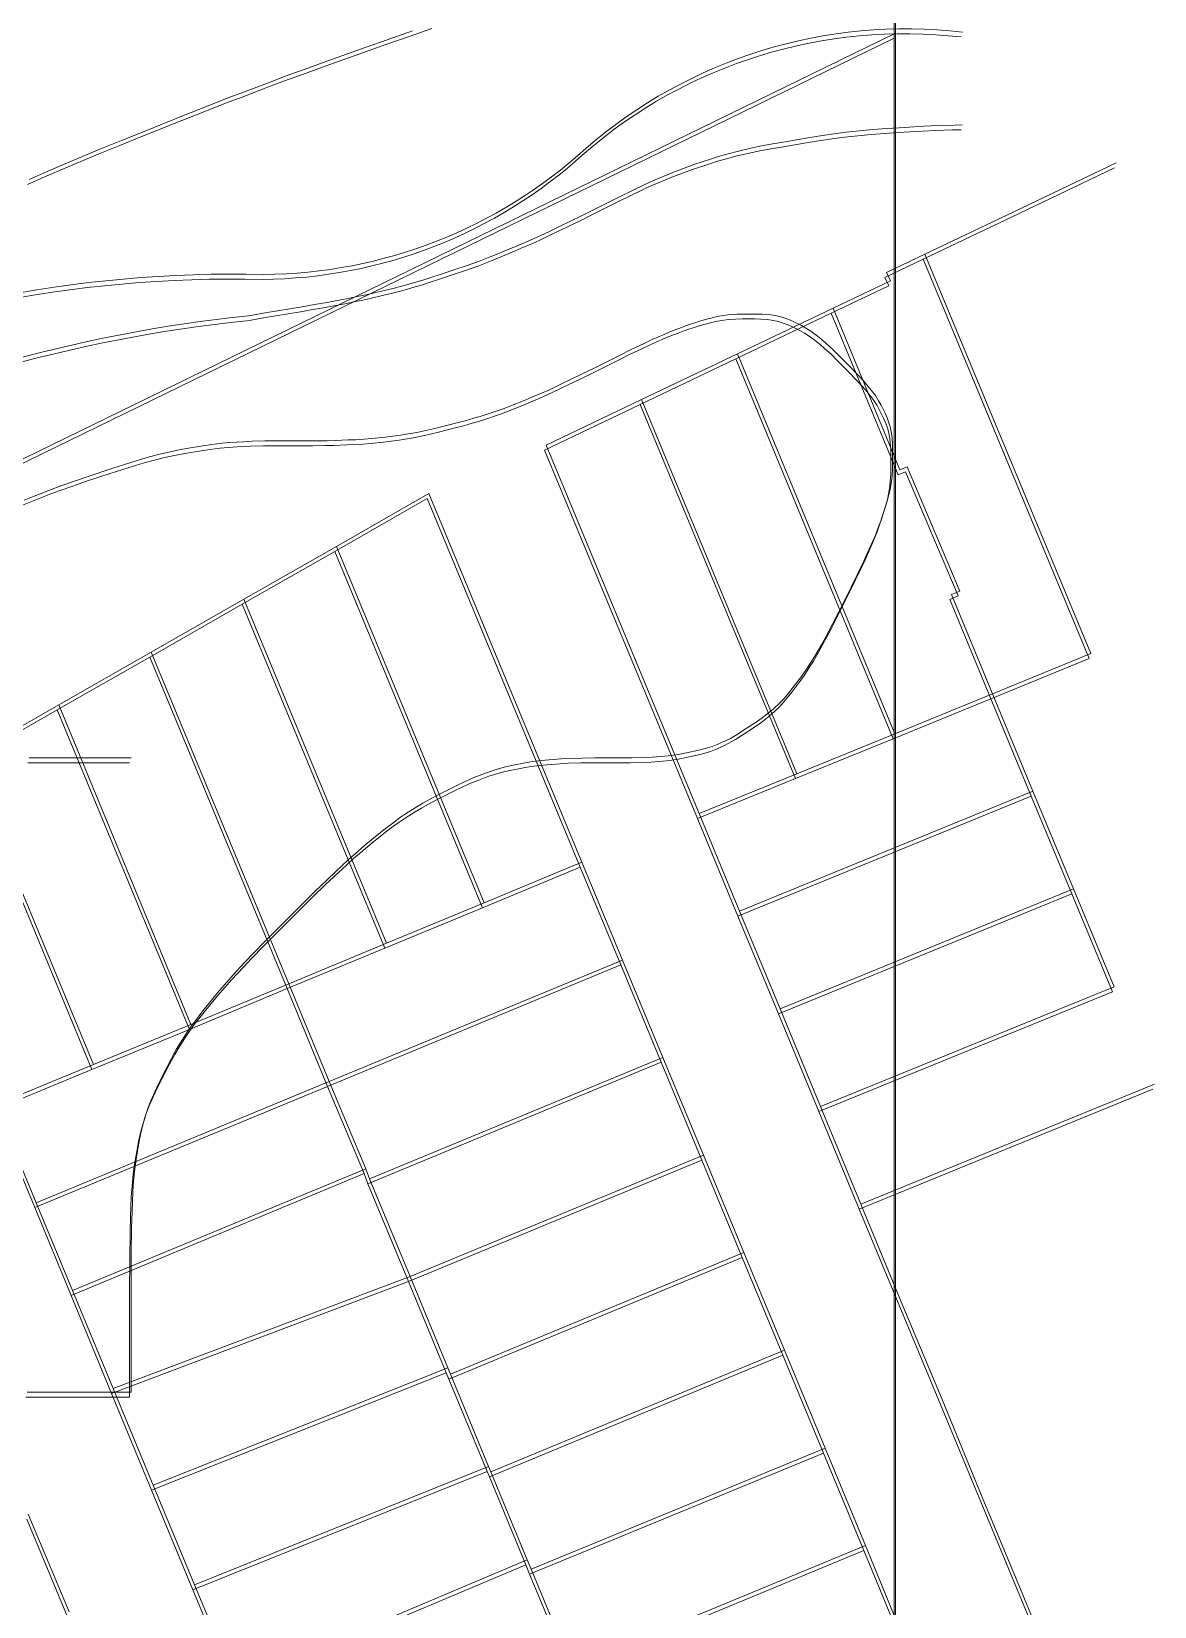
# Model space of a CAD drawing. Header units: metres. Extents: x -1097 to 1588, y -673 to 884.
# Drawn here: x 1447.3 to 1553.5, y 529.1 to 678.1 of the extents above; entities that cross this region are included whole.
import ezdxf

# ---------------------------------------------------------------- set-up
doc = ezdxf.new("R2010")
doc.units = ezdxf.units.M
for name, color, linetype, lineweight, plot in [('MUROS', 7, 'Continuous', 0, False), ('TERRENO', 188, 'Continuous', 0, False), ('TEXTO', 7, 'Continuous', 0, False), ('VISTA LEJOS', 7, 'Continuous', 0, False)]:
    doc.layers.add(name, color=color, linetype=linetype, lineweight=lineweight, plot=plot)

msp = doc.modelspace()

# ---------------------------------------------------------------- linework, layer by layer
at = {"layer": 'MUROS'}
for points in [[(33.52, 763.48), (1528.87, 763.48), (1528.87, 84.2), (33.52, 84.2)], [(33.67, 763.95), (1529.02, 763.95), (1529.02, 84.67), (33.67, 84.67)]]:
    msp.add_lwpolyline(points, close=True, dxfattribs=at)
at = {"layer": 'TERRENO'}
for points in [[(819.42, 306.08, 0.154146), (865.2, 354.78, -0.264746), (939.19, 409.4, 0.126184), (1009.14, 440.83, 0.023351), (1019.7, 446.19, -0.201499), (1077.44, 445.72, 0.274025), (1160, 467.77, -0.097633), (1218.3, 522.43, -0.025758), (1250.44, 542.74, -0.121791), (1294.23, 555.82, 0.223923), (1324.52, 579.81, -0.189715), (1348.57, 596.17, 0.18602), (1376.09, 613.18, -0.224698), (1469.12, 654.69, 0.185508), (1499.57, 666.61, -0.210652), (1535.21, 677.62)], [(1382.23, 608.66, -0.179751), (1467.66, 650.77, -28.293235)]]:
    msp.add_lwpolyline(points, format="xyb", dxfattribs=at)
for points in [[(1467.66, 650.77), (1468.06, 650.84), (1469.24, 651.05), (1470.41, 651.24), (1472.75, 651.63), (1473.92, 651.83), (1475.1, 652.04), (1475.9, 652.18), (1477.11, 652.41), (1477.79, 652.55), (1478.62, 652.73), (1479.33, 652.89), (1480.63, 653.19), (1481.31, 653.35), (1482.06, 653.54), (1482.63, 653.7), (1483.58, 653.97), (1484.17, 654.15), (1485.01, 654.42), (1485.8, 654.68), (1487.36, 655.2), (1488.16, 655.47), (1488.99, 655.76), (1489.59, 655.98), (1490.54, 656.34), (1491.1, 656.56), (1491.85, 656.87), (1492.53, 657.16), (1493.83, 657.72), (1494.54, 658.03), (1495.37, 658.41), (1496.06, 658.73), (1497.27, 659.3), (1498.06, 659.69), (1499.24, 660.27), (1500.41, 660.85), (1502.75, 662.02), (1503.93, 662.6), (1505.14, 663.18), (1505.97, 663.56), (1507.27, 664.12), (1508.02, 664.42), (1508.97, 664.78), (1509.8, 665.08), (1511.36, 665.6), (1512.19, 665.86), (1513.14, 666.13), (1513.89, 666.33), (1515.19, 666.63), (1516.02, 666.81), (1517.23, 667.04), (1518.42, 667.24), (1520.75, 667.63), (1521.96, 667.82), (1523.25, 668.01), (1524.2, 668.13), (1525.76, 668.3), (1526.71, 668.39), (1528.01, 668.5), (1529.22, 668.57), (1531.55, 668.7), (1532.84, 668.76), (1534.4, 668.82), (1535.21, 668.84)], [(1446.45, 633.33), (1447.4, 633.71), (1448.96, 634.32), (1449.91, 634.67), (1451.2, 635.13), (1452.41, 635.55), (1454.75, 636.32), (1455.93, 636.71), (1457.14, 637.08), (1457.97, 637.32), (1459.27, 637.67), (1460.02, 637.85), (1460.97, 638.05), (1461.8, 638.21), (1463.36, 638.47), (1464.19, 638.59), (1465.14, 638.71), (1465.89, 638.77), (1467.19, 638.86), (1468.02, 638.9), (1469.23, 638.93), (1470.41, 638.94), (1472.75, 638.94), (1473.92, 638.94), (1475.1, 638.96), (1475.9, 638.97), (1477.11, 639.02), (1477.79, 639.05), (1478.62, 639.11), (1479.33, 639.17), (1480.63, 639.3), (1481.31, 639.38), (1482.06, 639.48), (1482.63, 639.57), (1483.58, 639.74), (1484.17, 639.86), (1485.01, 640.05), (1485.8, 640.24), (1487.36, 640.63), (1488.16, 640.84), (1488.99, 641.07), (1489.59, 641.24), (1490.54, 641.55), (1491.1, 641.74), (1491.85, 642.01), (1492.53, 642.28), (1493.83, 642.8), (1494.54, 643.09), (1495.37, 643.45), (1496.06, 643.76), (1497.27, 644.32), (1498.06, 644.7), (1499.24, 645.27), (1500.41, 645.85), (1502.75, 647.02), (1503.91, 647.6), (1505.08, 648.16), (1505.86, 648.52), (1507.02, 649.04), (1507.67, 649.31), (1508.45, 649.61), (1509.1, 649.84), (1510.26, 650.23), (1510.87, 650.42), (1511.52, 650.59), (1511.99, 650.69), (1512.77, 650.82), (1513.25, 650.88), (1513.89, 650.92), (1514.5, 650.94), (1515.66, 650.94), (1516.26, 650.92), (1516.86, 650.88), (1517.28, 650.82), (1517.93, 650.69), (1518.3, 650.59), (1518.78, 650.42), (1519.19, 650.23), (1519.97, 649.84), (1520.39, 649.61), (1520.86, 649.31), (1521.24, 649.04), (1521.89, 648.52), (1522.3, 648.16), (1522.91, 647.6), (1523.5, 647.02), (1524.66, 645.85), (1525.24, 645.26), (1525.8, 644.66), (1526.16, 644.24), (1526.68, 643.59), (1526.95, 643.22), (1527.26, 642.74), (1527.49, 642.32), (1527.88, 641.55), (1528.06, 641.13), (1528.24, 640.65), (1528.34, 640.28), (1528.47, 639.63), (1528.52, 639.21), (1528.57, 638.61), (1528.58, 638.02), (1528.58, 636.85), (1528.57, 636.25), (1528.52, 635.6), (1528.47, 635.12), (1528.34, 634.35), (1528.24, 633.87), (1528.06, 633.22), (1527.88, 632.62), (1527.49, 631.45), (1527.26, 630.8), (1526.95, 630.03), (1526.68, 629.38), (1526.16, 628.21), (1525.8, 627.43), (1525.24, 626.27), (1524.66, 625.1), (1523.5, 622.77), (1522.91, 621.61), (1522.3, 620.46), (1521.89, 619.7), (1521.24, 618.57), (1520.86, 617.96), (1520.39, 617.24), (1519.97, 616.65), (1519.19, 615.62), (1518.78, 615.09), (1518.3, 614.54), (1517.93, 614.16), (1517.28, 613.55), (1516.86, 613.2), (1516.26, 612.74), (1515.66, 612.32), (1514.5, 611.55), (1513.89, 611.16), (1513.25, 610.79), (1512.77, 610.55), (1511.99, 610.2), (1511.52, 610.02), (1510.87, 609.82), (1510.26, 609.66), (1509.1, 609.41), (1508.45, 609.28), (1507.67, 609.17), (1507.02, 609.1), (1505.86, 609.01), (1505.08, 608.97), (1503.91, 608.94), (1502.75, 608.94), (1500.41, 608.94), (1499.24, 608.93), (1498.06, 608.9), (1497.27, 608.86), (1496.06, 608.77), (1495.37, 608.7), (1494.54, 608.59), (1493.83, 608.46), (1492.53, 608.21), (1491.85, 608.05), (1491.1, 607.85), (1490.54, 607.67), (1489.59, 607.32), (1488.99, 607.08), (1488.16, 606.71), (1487.36, 606.32), (1485.8, 605.55), (1485.01, 605.13), (1484.17, 604.67), (1483.58, 604.32), (1482.63, 603.71), (1482.06, 603.33), (1481.31, 602.78), (1480.63, 602.25), (1479.33, 601.22), (1478.62, 600.63), (1477.79, 599.91), (1477.11, 599.3), (1475.9, 598.17), (1475.1, 597.42), (1473.92, 596.26), (1472.75, 595.1), (1470.41, 592.77), (1469.25, 591.6), (1468.1, 590.42), (1467.34, 589.62), (1466.22, 588.41), (1465.6, 587.73), (1464.88, 586.89), (1464.3, 586.18), (1463.26, 584.89), (1462.73, 584.21), (1462.19, 583.46), (1461.8, 582.89), (1461.2, 581.94), (1460.84, 581.34), (1460.38, 580.51), (1459.97, 579.71), (1459.19, 578.16), (1458.81, 577.35), (1458.43, 576.49), (1458.19, 575.85), (1457.85, 574.82), (1457.67, 574.18), (1457.46, 573.32), (1457.31, 572.51), (1457.05, 570.96), (1456.93, 570.05), (1456.81, 568.9), (1456.74, 567.88), (1456.66, 565.98), (1456.62, 564.52), (1456.59, 562.05), (1456.58, 558.76), (1456.58, 548.93), (1456.58, 548.93), (1446.75, 548.93)], [(1446.94, 608.94), (1447.56, 608.94), (1448.28, 608.94), (1448.86, 608.94), (1449.9, 608.94), (1450.43, 608.94), (1450.97, 608.94), (1451.36, 608.94), (1451.96, 608.94), (1452.32, 608.94), (1452.78, 608.94), (1453.19, 608.94), (1453.97, 608.94), (1454.35, 608.94), (1454.73, 608.94), (1454.97, 608.94), (1455.31, 608.94), (1455.5, 608.94), (1455.7, 608.94), (1455.85, 608.94), (1456.11, 608.94), (1456.23, 608.94), (1456.35, 608.94), (1456.42, 608.94), (1456.5, 608.94), (1456.54, 608.94), (1456.57, 608.94), (1456.58, 608.94), (1456.58, 608.94), (1456.58, 608.94), (1456.58, 608.94), (1456.57, 608.94), (1456.54, 608.94), (1456.5, 608.94), (1456.42, 608.94), (1456.35, 608.94), (1456.23, 608.94), (1456.11, 608.94), (1455.85, 608.94), (1455.7, 608.94), (1455.5, 608.94), (1455.31, 608.94), (1454.97, 608.94), (1454.73, 608.94), (1454.35, 608.94), (1453.97, 608.94), (1453.19, 608.94), (1452.78, 608.94), (1452.32, 608.94), (1451.96, 608.94), (1451.36, 608.94), (1450.97, 608.94), (1450.43, 608.94), (1449.9, 608.94), (1448.86, 608.94), (1448.28, 608.94), (1447.56, 608.94), (1446.94, 608.94)]]:
    msp.add_lwpolyline(points, dxfattribs=at)
at = {"layer": 'TEXTO', "color": 141}
msp.add_lwpolyline([(1446.92, 663.67), (1448.62, 664.41), (1449.94, 664.98), (1452.18, 665.93), (1453.61, 666.53), (1455.66, 667.36), (1457.64, 668.16), (1461.52, 669.71), (1463.53, 670.51), (1465.66, 671.35), (1467.21, 671.94), (1469.71, 672.89), (1471.23, 673.46), (1473.28, 674.21), (1475.17, 674.89), (1478.8, 676.18), (1480.8, 676.9), (1483.19, 677.73), (1485.17, 678.41)], dxfattribs=at)
at = {"layer": 'VISTA LEJOS'}
for points in [[(1528.87, 763.48), (1528.87, 84.2)], [(1529.02, 763.95), (1529.02, 84.67)], [(1446.92, 663.67), (1448.62, 664.41), (1449.94, 664.98), (1452.18, 665.93), (1453.61, 666.53), (1455.66, 667.36), (1457.64, 668.16), (1461.52, 669.71), (1463.53, 670.51), (1465.66, 671.35), (1467.21, 671.94), (1469.71, 672.89), (1471.23, 673.46), (1473.28, 674.21), (1475.17, 674.89), (1478.8, 676.18), (1480.8, 676.9), (1483.19, 677.73), (1485.17, 678.41)], [(1446.92, 663.67), (1448.62, 664.41), (1449.94, 664.98), (1452.18, 665.93), (1453.61, 666.53), (1455.66, 667.36), (1457.64, 668.16), (1461.52, 669.71), (1463.53, 670.51), (1465.66, 671.35), (1467.21, 671.94), (1469.71, 672.89), (1471.23, 673.46), (1473.28, 674.21), (1475.17, 674.89), (1478.8, 676.18), (1480.8, 676.9), (1483.19, 677.73), (1485.17, 678.41)], [(1446.92, 663.67), (1448.62, 664.41), (1449.94, 664.98), (1452.18, 665.93), (1453.61, 666.53), (1455.66, 667.36), (1457.64, 668.16), (1461.52, 669.71), (1463.53, 670.51), (1465.66, 671.35), (1467.21, 671.94), (1469.71, 672.89), (1471.23, 673.46), (1473.28, 674.21), (1475.17, 674.89), (1478.8, 676.18), (1480.8, 676.9), (1483.19, 677.73), (1485.17, 678.41)], [(1447.07, 664.14), (1448.77, 664.88), (1450.09, 665.45), (1452.33, 666.4), (1453.76, 667), (1455.81, 667.83), (1457.79, 668.63), (1461.68, 670.18), (1463.68, 670.98), (1465.81, 671.82), (1467.36, 672.41), (1469.86, 673.36), (1471.38, 673.93), (1473.43, 674.68), (1475.32, 675.36), (1478.95, 676.65), (1480.95, 677.36), (1483.34, 678.2)], [(1447.07, 664.14), (1448.77, 664.88), (1450.09, 665.45), (1452.33, 666.4), (1453.76, 667), (1455.81, 667.83), (1457.79, 668.63), (1461.68, 670.18), (1463.68, 670.98), (1465.81, 671.82), (1467.36, 672.41), (1469.86, 673.36), (1471.38, 673.93), (1473.43, 674.68), (1475.32, 675.36), (1478.95, 676.65), (1480.95, 677.36), (1483.34, 678.2)], [(1528.87, 677.51), (1344.31, 587.44)], [(1529.02, 677.98), (1344.46, 587.91)], [(1467.81, 651.24), (1468.21, 651.31), (1469.39, 651.51), (1470.57, 651.71), (1472.9, 652.1), (1474.07, 652.3), (1475.25, 652.51), (1476.05, 652.65), (1477.26, 652.88), (1477.94, 653.02), (1478.77, 653.19), (1479.48, 653.35), (1480.78, 653.66), (1481.46, 653.82), (1482.21, 654.01), (1482.78, 654.17), (1483.73, 654.44), (1484.32, 654.62), (1485.16, 654.89), (1485.95, 655.15), (1487.51, 655.67), (1488.31, 655.94), (1489.14, 656.23), (1489.74, 656.45), (1490.69, 656.81), (1491.25, 657.03), (1492, 657.34), (1492.68, 657.63), (1493.98, 658.19), (1494.69, 658.5), (1495.53, 658.88), (1496.21, 659.2), (1497.42, 659.77), (1498.21, 660.16), (1499.39, 660.74), (1500.57, 661.32), (1502.9, 662.49), (1504.08, 663.07), (1505.29, 663.65), (1506.12, 664.03), (1507.42, 664.59), (1508.17, 664.89), (1509.12, 665.25), (1509.95, 665.55), (1511.51, 666.07), (1512.35, 666.33), (1513.3, 666.6), (1514.04, 666.8), (1515.34, 667.1), (1516.18, 667.28), (1517.39, 667.51), (1518.57, 667.71), (1520.9, 668.1), (1522.11, 668.29), (1523.4, 668.48), (1524.35, 668.6), (1525.91, 668.77), (1526.86, 668.86), (1528.16, 668.96), (1529.37, 669.04), (1531.7, 669.17), (1533, 669.23), (1534.55, 669.29), (1535.36, 669.31)], [(1467.66, 650.77), (1468.06, 650.84), (1469.24, 651.05), (1470.41, 651.24), (1472.75, 651.63), (1473.92, 651.83), (1475.1, 652.04), (1475.9, 652.18), (1477.11, 652.41), (1477.79, 652.55), (1478.62, 652.73), (1479.33, 652.89), (1480.63, 653.19), (1481.31, 653.35), (1482.06, 653.54), (1482.63, 653.7), (1483.58, 653.97), (1484.17, 654.15), (1485.01, 654.42), (1485.8, 654.68), (1487.36, 655.2), (1488.16, 655.47), (1488.99, 655.76), (1489.59, 655.98), (1490.54, 656.34), (1491.1, 656.56), (1491.85, 656.87), (1492.53, 657.16), (1493.83, 657.72), (1494.54, 658.03), (1495.37, 658.41), (1496.06, 658.73), (1497.27, 659.3), (1498.06, 659.69), (1499.24, 660.27), (1500.41, 660.85), (1502.75, 662.02), (1503.93, 662.6), (1505.14, 663.18), (1505.97, 663.56), (1507.27, 664.12), (1508.02, 664.42), (1508.97, 664.78), (1509.8, 665.08), (1511.36, 665.6), (1512.19, 665.86), (1513.14, 666.13), (1513.89, 666.33), (1515.19, 666.63), (1516.02, 666.81), (1517.23, 667.04), (1518.42, 667.24), (1520.75, 667.63), (1521.96, 667.82), (1523.25, 668.01), (1524.2, 668.13), (1525.76, 668.3), (1526.71, 668.39), (1528.01, 668.5), (1529.22, 668.57), (1531.55, 668.7), (1532.84, 668.76), (1534.4, 668.82), (1535.21, 668.84)], [(1540.69, 660.92), (1549.73, 665.23)], [(1540.85, 661.39), (1549.88, 665.7)], [(1549.73, 665.23), (1549.73, 665.23)], [(1549.88, 665.7), (1549.88, 665.7)], [(1531.63, 656.61), (1540.69, 660.92)], [(1531.78, 657.08), (1540.85, 661.39)], [(1528.01, 654.86), (1531.63, 656.61)], [(1528.16, 655.33), (1531.78, 657.08)], [(1531.63, 656.61), (1547.32, 618.83)], [(1547.32, 618.83), (1531.63, 656.61)], [(1531.63, 656.61), (1531.63, 656.61)], [(1531.78, 657.08), (1547.47, 619.29)], [(1547.47, 619.29), (1531.78, 657.08)], [(1531.78, 657.08), (1531.78, 657.08)], [(1523.1, 651.95), (1528.53, 654.54)], [(1528.38, 654.08), (1528.01, 654.86)], [(1528.53, 654.54), (1528.16, 655.33)], [(1528.53, 654.54), (1528.53, 654.54)], [(1522.94, 651.48), (1528.38, 654.08)], [(1528.38, 654.08), (1528.38, 654.08)], [(1446.6, 633.8), (1447.55, 634.18), (1449.11, 634.79), (1450.06, 635.14), (1451.36, 635.6), (1452.56, 636.02), (1454.9, 636.79), (1456.08, 637.18), (1457.29, 637.55), (1458.12, 637.79), (1459.42, 638.14), (1460.17, 638.32), (1461.12, 638.52), (1461.95, 638.68), (1463.51, 638.94), (1464.34, 639.06), (1465.29, 639.18), (1466.04, 639.24), (1467.34, 639.33), (1468.17, 639.37), (1469.38, 639.4), (1470.57, 639.41), (1472.9, 639.41), (1474.07, 639.41), (1475.25, 639.42), (1476.05, 639.44), (1477.26, 639.49), (1477.94, 639.52), (1478.77, 639.58), (1479.48, 639.64), (1480.78, 639.77), (1481.46, 639.85), (1482.21, 639.95), (1482.78, 640.04), (1483.73, 640.21), (1484.32, 640.33), (1485.16, 640.52), (1485.95, 640.71), (1487.51, 641.1), (1488.31, 641.31), (1489.14, 641.54), (1489.74, 641.71), (1490.69, 642.02), (1491.25, 642.21), (1492, 642.48), (1492.68, 642.75), (1493.98, 643.26), (1494.69, 643.56), (1495.53, 643.92), (1496.21, 644.22), (1497.42, 644.79), (1498.21, 645.17), (1499.39, 645.74), (1500.57, 646.32), (1502.9, 647.49), (1504.06, 648.07), (1505.23, 648.63), (1506.01, 648.99), (1507.18, 649.51), (1507.82, 649.78), (1508.6, 650.08), (1509.25, 650.31), (1510.42, 650.7), (1511.02, 650.89), (1511.67, 651.06), (1512.14, 651.16), (1512.92, 651.29), (1513.4, 651.35), (1514.04, 651.39), (1514.65, 651.41), (1515.82, 651.41), (1516.41, 651.39), (1517.01, 651.35), (1517.43, 651.29), (1518.08, 651.16), (1518.45, 651.06), (1518.93, 650.89), (1519.34, 650.7), (1520.12, 650.31), (1520.54, 650.08), (1521.01, 649.78), (1521.39, 649.51), (1522.04, 648.99), (1522.45, 648.63), (1523.06, 648.07), (1523.65, 647.49), (1524.82, 646.32), (1525.39, 645.73), (1525.95, 645.13), (1526.31, 644.71), (1526.83, 644.06), (1527.11, 643.69), (1527.41, 643.21), (1527.64, 642.79), (1528.03, 642.02), (1528.21, 641.6), (1528.39, 641.12), (1528.49, 640.75), (1528.62, 640.1), (1528.68, 639.68), (1528.72, 639.08), (1528.73, 638.49), (1528.73, 637.32), (1528.72, 636.72), (1528.68, 636.07), (1528.62, 635.59), (1528.49, 634.82), (1528.39, 634.34), (1528.21, 633.69), (1528.03, 633.09), (1527.64, 631.92), (1527.41, 631.27), (1527.11, 630.5), (1526.83, 629.85), (1526.31, 628.68), (1525.95, 627.9), (1525.39, 626.74), (1524.82, 625.57), (1523.65, 623.24), (1523.06, 622.08), (1522.45, 620.93), (1522.04, 620.17), (1521.39, 619.04), (1521.01, 618.43), (1520.54, 617.71), (1520.12, 617.12), (1519.34, 616.09), (1518.93, 615.56), (1518.45, 615.01), (1518.08, 614.63), (1517.43, 614.02), (1517.01, 613.67), (1516.41, 613.21), (1515.82, 612.79), (1514.65, 612.02), (1514.04, 611.63), (1513.4, 611.26), (1512.92, 611.02), (1512.14, 610.67), (1511.67, 610.49), (1511.02, 610.29), (1510.42, 610.13), (1509.25, 609.88), (1508.6, 609.75), (1507.82, 609.64), (1507.18, 609.57), (1506.01, 609.48), (1505.23, 609.44), (1504.06, 609.41), (1502.9, 609.41), (1500.57, 609.41), (1499.39, 609.4), (1498.21, 609.37), (1497.42, 609.33), (1496.21, 609.24), (1495.53, 609.17), (1494.69, 609.06), (1493.98, 608.93), (1492.68, 608.68), (1492, 608.52), (1491.25, 608.32), (1490.69, 608.14), (1489.74, 607.79), (1489.14, 607.55), (1488.31, 607.18), (1487.51, 606.79), (1485.95, 606.02), (1485.16, 605.6), (1484.32, 605.14), (1483.73, 604.79), (1482.78, 604.18), (1482.21, 603.8), (1481.46, 603.25), (1480.78, 602.72), (1479.48, 601.69), (1478.77, 601.1), (1477.94, 600.38), (1477.26, 599.77), (1476.05, 598.64), (1475.25, 597.88), (1474.07, 596.73), (1472.9, 595.57), (1470.57, 593.24), (1469.4, 592.07), (1468.25, 590.89), (1467.49, 590.09), (1466.37, 588.88), (1465.76, 588.2), (1465.04, 587.36), (1464.45, 586.65), (1463.41, 585.36), (1462.89, 584.67), (1462.34, 583.93), (1461.95, 583.36), (1461.35, 582.41), (1460.99, 581.81), (1460.53, 580.98), (1460.12, 580.18), (1459.34, 578.63), (1458.96, 577.82), (1458.58, 576.96), (1458.34, 576.32), (1458, 575.29), (1457.82, 574.65), (1457.61, 573.79), (1457.46, 572.98), (1457.2, 571.43), (1457.08, 570.52), (1456.96, 569.37), (1456.89, 568.35), (1456.81, 566.45), (1456.77, 564.99), (1456.74, 562.52), (1456.73, 559.23), (1456.73, 549.4), (1456.73, 549.4), (1446.9, 549.4)], [(1513.91, 647.17), (1522.94, 651.48)], [(1514.06, 647.64), (1523.1, 651.95)], [(1522.94, 651.48), (1529.26, 636.2)], [(1522.94, 651.48), (1522.94, 651.48)], [(1529.26, 636.2), (1522.94, 651.48)], [(1523.1, 651.95), (1529.41, 636.67)], [(1523.1, 651.95), (1523.1, 651.95)], [(1529.41, 636.67), (1523.1, 651.95)], [(1446.45, 633.33), (1447.4, 633.71), (1448.96, 634.32), (1449.91, 634.67), (1451.2, 635.13), (1452.41, 635.55), (1454.75, 636.32), (1455.93, 636.71), (1457.14, 637.08), (1457.97, 637.32), (1459.27, 637.67), (1460.02, 637.85), (1460.97, 638.05), (1461.8, 638.21), (1463.36, 638.47), (1464.19, 638.59), (1465.14, 638.71), (1465.89, 638.77), (1467.19, 638.86), (1468.02, 638.9), (1469.23, 638.93), (1470.41, 638.94), (1472.75, 638.94), (1473.92, 638.94), (1475.1, 638.96), (1475.9, 638.97), (1477.11, 639.02), (1477.79, 639.05), (1478.62, 639.11), (1479.33, 639.17), (1480.63, 639.3), (1481.31, 639.38), (1482.06, 639.48), (1482.63, 639.57), (1483.58, 639.74), (1484.17, 639.86), (1485.01, 640.05), (1485.8, 640.24), (1487.36, 640.63), (1488.16, 640.84), (1488.99, 641.07), (1489.59, 641.24), (1490.54, 641.55), (1491.1, 641.74), (1491.85, 642.01), (1492.53, 642.28), (1493.83, 642.8), (1494.54, 643.09), (1495.37, 643.45), (1496.06, 643.76), (1497.27, 644.32), (1498.06, 644.7), (1499.24, 645.27), (1500.41, 645.85), (1502.75, 647.02), (1503.91, 647.6), (1505.08, 648.16), (1505.86, 648.52), (1507.02, 649.04), (1507.67, 649.31), (1508.45, 649.61), (1509.1, 649.84), (1510.26, 650.23), (1510.87, 650.42), (1511.52, 650.59), (1511.99, 650.69), (1512.77, 650.82), (1513.25, 650.88), (1513.89, 650.92), (1514.5, 650.94), (1515.66, 650.94), (1516.26, 650.92), (1516.86, 650.88), (1517.28, 650.82), (1517.93, 650.69), (1518.3, 650.59), (1518.78, 650.42), (1519.19, 650.23), (1519.97, 649.84), (1520.39, 649.61), (1520.86, 649.31), (1521.24, 649.04), (1521.89, 648.52), (1522.3, 648.16), (1522.91, 647.6), (1523.5, 647.02), (1524.66, 645.85), (1525.24, 645.26), (1525.8, 644.66), (1526.16, 644.24), (1526.68, 643.59), (1526.95, 643.22), (1527.26, 642.74), (1527.49, 642.32), (1527.88, 641.55), (1528.06, 641.13), (1528.24, 640.65), (1528.34, 640.28), (1528.47, 639.63), (1528.52, 639.21), (1528.57, 638.61), (1528.58, 638.02), (1528.58, 636.85), (1528.57, 636.25), (1528.52, 635.6), (1528.47, 635.12), (1528.34, 634.35), (1528.24, 633.87), (1528.06, 633.22), (1527.88, 632.62), (1527.49, 631.45), (1527.26, 630.8), (1526.95, 630.03), (1526.68, 629.38), (1526.16, 628.21), (1525.8, 627.43), (1525.24, 626.27), (1524.66, 625.1), (1523.5, 622.77), (1522.91, 621.61), (1522.3, 620.46), (1521.89, 619.7), (1521.24, 618.57), (1520.86, 617.96), (1520.39, 617.24), (1519.97, 616.65), (1519.19, 615.62), (1518.78, 615.09), (1518.3, 614.54), (1517.93, 614.16), (1517.28, 613.55), (1516.86, 613.2), (1516.26, 612.74), (1515.66, 612.32), (1514.5, 611.55), (1513.89, 611.16), (1513.25, 610.79), (1512.77, 610.55), (1511.99, 610.2), (1511.52, 610.02), (1510.87, 609.82), (1510.26, 609.66), (1509.1, 609.41), (1508.45, 609.28), (1507.67, 609.17), (1507.02, 609.1), (1505.86, 609.01), (1505.08, 608.97), (1503.91, 608.94), (1502.75, 608.94), (1500.41, 608.94), (1499.24, 608.93), (1498.06, 608.9), (1497.27, 608.86), (1496.06, 608.77), (1495.37, 608.7), (1494.54, 608.59), (1493.83, 608.46), (1492.53, 608.21), (1491.85, 608.05), (1491.1, 607.85), (1490.54, 607.67), (1489.59, 607.32), (1488.99, 607.08), (1488.16, 606.71), (1487.36, 606.32), (1485.8, 605.55), (1485.01, 605.13), (1484.17, 604.67), (1483.58, 604.32), (1482.63, 603.71), (1482.06, 603.33), (1481.31, 602.78), (1480.63, 602.25), (1479.33, 601.22), (1478.62, 600.63), (1477.79, 599.91), (1477.11, 599.3), (1475.9, 598.17), (1475.1, 597.42), (1473.92, 596.26), (1472.75, 595.1), (1470.41, 592.77), (1469.25, 591.6), (1468.1, 590.42), (1467.34, 589.62), (1466.22, 588.41), (1465.6, 587.73), (1464.88, 586.89), (1464.3, 586.18), (1463.26, 584.89), (1462.73, 584.21), (1462.19, 583.46), (1461.8, 582.89), (1461.2, 581.94), (1460.84, 581.34), (1460.38, 580.51), (1459.97, 579.71), (1459.19, 578.16), (1458.81, 577.35), (1458.43, 576.49), (1458.19, 575.85), (1457.85, 574.82), (1457.67, 574.18), (1457.46, 573.32), (1457.31, 572.51), (1457.05, 570.96), (1456.93, 570.05), (1456.81, 568.9), (1456.74, 567.88), (1456.66, 565.98), (1456.62, 564.52), (1456.59, 562.05), (1456.58, 558.76), (1456.58, 548.93), (1456.58, 548.93), (1446.75, 548.93)], [(1504.85, 642.86), (1513.91, 647.17)], [(1505, 643.33), (1514.06, 647.64)], [(1513.91, 647.17), (1528.79, 611.23)], [(1528.79, 611.23), (1513.91, 647.17)], [(1514.06, 647.64), (1528.94, 611.7)], [(1528.94, 611.7), (1514.06, 647.64)], [(1495.82, 638.54), (1504.85, 642.86)], [(1495.97, 639.01), (1505, 643.33)], [(1504.85, 642.86), (1519.54, 607.45)], [(1519.54, 607.45), (1504.85, 642.86)], [(1505, 643.33), (1519.69, 607.92)], [(1519.69, 607.92), (1505, 643.33)], [(1510.29, 603.67), (1495.82, 638.54)], [(1510.44, 604.14), (1495.97, 639.01)], [(1529.26, 636.2), (1529.94, 636.48)], [(1529.94, 636.48), (1529.26, 636.2)], [(1529.41, 636.67), (1530.1, 636.95)], [(1530.1, 636.95), (1529.41, 636.67)], [(1529.94, 636.48), (1534.94, 624.73)], [(1534.94, 624.73), (1529.94, 636.48)], [(1530.1, 636.95), (1535.1, 625.2)], [(1535.1, 625.2), (1530.1, 636.95)], [(1475.98, 628.95), (1484.73, 633.95)], [(1476.13, 629.42), (1484.88, 634.42)], [(1484.73, 633.95), (1499.19, 599.08)], [(1484.88, 634.42), (1499.35, 599.54)], [(1467.23, 623.95), (1475.98, 628.95)], [(1467.38, 624.42), (1476.13, 629.42)], [(1475.98, 628.95), (1489.94, 595.23)], [(1489.94, 595.23), (1475.98, 628.95)], [(1476.13, 629.42), (1490.1, 595.7)], [(1490.1, 595.7), (1476.13, 629.42)], [(1458.63, 619.42), (1467.38, 624.42)], [(1467.38, 624.42), (1480.88, 591.89)], [(1480.88, 591.89), (1467.38, 624.42)], [(1467.38, 624.42), (1467.38, 624.42)], [(1534.94, 624.73), (1534.16, 624.39)], [(1534.16, 624.39), (1534.94, 624.73)], [(1534.16, 624.39), (1538.04, 615.01)], [(1538.04, 615.01), (1534.16, 624.39)], [(1535.1, 625.2), (1534.31, 624.86)], [(1534.31, 624.86), (1535.1, 625.2)], [(1534.31, 624.86), (1538.19, 615.48)], [(1538.19, 615.48), (1534.31, 624.86)], [(1458.48, 618.95), (1467.23, 623.95)], [(1467.23, 623.95), (1480.73, 591.42)], [(1480.73, 591.42), (1467.23, 623.95)], [(1467.23, 623.95), (1467.23, 623.95)], [(1449.73, 613.95), (1458.48, 618.95)], [(1449.88, 614.42), (1458.63, 619.42)], [(1458.48, 618.95), (1471.48, 587.58)], [(1471.48, 587.58), (1458.48, 618.95)], [(1458.63, 619.42), (1471.63, 588.04)], [(1471.63, 588.04), (1458.63, 619.42)], [(1538.04, 615.01), (1547.32, 618.83)], [(1547.32, 618.83), (1538.04, 615.01)], [(1538.19, 615.48), (1547.47, 619.29)], [(1547.47, 619.29), (1538.19, 615.48)], [(1528.94, 611.7), (1538.19, 615.48)], [(1538.19, 615.48), (1528.94, 611.7)], [(1538.19, 615.48), (1542, 606.26)], [(1542, 606.26), (1538.19, 615.48)], [(1440.98, 608.95), (1449.73, 613.95)], [(1441.13, 609.42), (1449.88, 614.42)], [(1449.73, 613.95), (1462.23, 583.73)], [(1462.23, 583.73), (1449.73, 613.95)], [(1449.88, 614.42), (1462.38, 584.2)], [(1462.38, 584.2), (1449.88, 614.42)], [(1528.79, 611.23), (1538.04, 615.01)], [(1538.04, 615.01), (1528.79, 611.23)], [(1538.04, 615.01), (1541.85, 605.79)], [(1541.85, 605.79), (1538.04, 615.01)], [(1519.54, 607.45), (1528.79, 611.23)], [(1528.79, 611.23), (1519.54, 607.45)], [(1519.69, 607.92), (1528.94, 611.7)], [(1528.94, 611.7), (1519.69, 607.92)], [(1440.98, 608.95), (1453.01, 579.92)], [(1453.01, 579.92), (1440.98, 608.95)], [(1441.13, 609.42), (1453.16, 580.39)], [(1453.16, 580.39), (1441.13, 609.42)], [(1446.94, 608.94), (1447.56, 608.94), (1448.28, 608.94), (1448.86, 608.94), (1449.9, 608.94), (1450.43, 608.94), (1450.97, 608.94), (1451.36, 608.94), (1451.96, 608.94), (1452.32, 608.94), (1452.78, 608.94), (1453.19, 608.94), (1453.97, 608.94), (1454.35, 608.94), (1454.73, 608.94), (1454.97, 608.94), (1455.31, 608.94), (1455.5, 608.94), (1455.7, 608.94), (1455.85, 608.94), (1456.11, 608.94), (1456.23, 608.94), (1456.35, 608.94), (1456.42, 608.94), (1456.5, 608.94), (1456.54, 608.94), (1456.57, 608.94), (1456.58, 608.94), (1456.58, 608.94), (1456.58, 608.94), (1456.58, 608.94), (1456.57, 608.94), (1456.54, 608.94), (1456.5, 608.94), (1456.42, 608.94), (1456.35, 608.94), (1456.23, 608.94), (1456.11, 608.94), (1455.85, 608.94), (1455.7, 608.94), (1455.5, 608.94), (1455.31, 608.94), (1454.97, 608.94), (1454.73, 608.94), (1454.35, 608.94), (1453.97, 608.94), (1453.19, 608.94), (1452.78, 608.94), (1452.32, 608.94), (1451.96, 608.94), (1451.36, 608.94), (1450.97, 608.94), (1450.43, 608.94), (1449.9, 608.94), (1448.86, 608.94), (1448.28, 608.94), (1447.56, 608.94), (1446.94, 608.94)], [(1447.09, 609.41), (1447.71, 609.41), (1448.43, 609.41), (1449.01, 609.41), (1450.05, 609.41), (1450.58, 609.41), (1451.12, 609.41), (1451.51, 609.41), (1452.11, 609.41), (1452.47, 609.41), (1452.93, 609.41), (1453.34, 609.41), (1454.12, 609.41), (1454.5, 609.41), (1454.88, 609.41), (1455.12, 609.41), (1455.46, 609.41), (1455.65, 609.41), (1455.85, 609.41), (1456, 609.41), (1456.26, 609.41), (1456.39, 609.41), (1456.5, 609.41), (1456.57, 609.41), (1456.65, 609.41), (1456.69, 609.41), (1456.72, 609.41), (1456.73, 609.41), (1456.73, 609.41), (1456.73, 609.41), (1456.73, 609.41), (1456.72, 609.41), (1456.69, 609.41), (1456.65, 609.41), (1456.57, 609.41), (1456.5, 609.41), (1456.39, 609.41), (1456.26, 609.41), (1456, 609.41), (1455.85, 609.41), (1455.65, 609.41), (1455.46, 609.41), (1455.12, 609.41), (1454.88, 609.41), (1454.5, 609.41), (1454.12, 609.41), (1453.34, 609.41), (1452.93, 609.41), (1452.47, 609.41), (1452.11, 609.41), (1451.51, 609.41), (1451.12, 609.41), (1450.58, 609.41), (1450.05, 609.41), (1449.01, 609.41), (1448.43, 609.41), (1447.71, 609.41), (1447.09, 609.41)], [(1510.29, 603.67), (1519.54, 607.45)], [(1519.54, 607.45), (1510.29, 603.67)], [(1510.44, 604.14), (1519.69, 607.92)], [(1519.69, 607.92), (1510.44, 604.14)], [(1519.54, 607.45), (1519.54, 607.45)], [(1519.69, 607.92), (1519.69, 607.92)], [(1514.1, 594.45), (1541.85, 605.79)], [(1541.85, 605.79), (1514.1, 594.45)], [(1514.25, 594.92), (1542, 606.26)], [(1542, 606.26), (1514.25, 594.92)], [(1541.85, 605.79), (1545.69, 596.54)], [(1545.69, 596.54), (1541.85, 605.79)], [(1541.85, 605.79), (1541.85, 605.79)], [(1542, 606.26), (1545.85, 597.01)], [(1545.85, 597.01), (1542, 606.26)], [(1542, 606.26), (1542, 606.26)], [(1514.1, 594.45), (1510.29, 603.67)], [(1510.29, 603.67), (1510.29, 603.67)], [(1514.25, 594.92), (1510.44, 604.14)], [(1510.44, 604.14), (1510.44, 604.14)], [(1489.94, 595.23), (1499.19, 599.08)], [(1499.19, 599.08), (1489.94, 595.23)], [(1490.1, 595.7), (1499.35, 599.54)], [(1499.35, 599.54), (1490.1, 595.7)], [(1499.19, 599.08), (1503.04, 589.83)], [(1499.35, 599.54), (1503.19, 590.29)], [(1517.94, 585.2), (1545.69, 596.54)], [(1545.69, 596.54), (1517.94, 585.2)], [(1518.1, 585.67), (1545.85, 597.01)], [(1545.85, 597.01), (1518.1, 585.67)], [(1545.69, 596.54), (1549.54, 587.29)], [(1549.54, 587.29), (1545.69, 596.54)], [(1545.85, 597.01), (1549.69, 587.76)], [(1549.69, 587.76), (1545.85, 597.01)], [(1480.73, 591.42), (1489.94, 595.23)], [(1489.94, 595.23), (1480.73, 591.42)], [(1480.88, 591.89), (1490.1, 595.7)], [(1490.1, 595.7), (1480.88, 591.89)], [(1489.94, 595.23), (1489.94, 595.23)], [(1490.1, 595.7), (1490.1, 595.7)], [(1518.1, 585.67), (1514.25, 594.92)], [(1514.25, 594.92), (1514.25, 594.92)], [(1517.94, 585.2), (1514.1, 594.45)], [(1514.1, 594.45), (1514.1, 594.45)], [(1471.63, 588.04), (1480.88, 591.89)], [(1480.88, 591.89), (1471.63, 588.04)], [(1480.88, 591.89), (1480.88, 591.89)], [(1471.48, 587.58), (1480.73, 591.42)], [(1480.73, 591.42), (1471.48, 587.58)], [(1475.44, 578.79), (1503.19, 590.29)], [(1503.19, 590.29), (1475.44, 578.79)], [(1480.73, 591.42), (1480.73, 591.42)], [(1503.19, 590.29), (1507, 581.08)], [(1475.29, 578.33), (1503.04, 589.83)], [(1503.04, 589.83), (1475.29, 578.33)], [(1503.04, 589.83), (1506.85, 580.61)], [(1462.23, 583.73), (1471.48, 587.58)], [(1471.48, 587.58), (1462.23, 583.73)], [(1462.38, 584.2), (1471.63, 588.04)], [(1471.63, 588.04), (1462.38, 584.2)], [(1471.48, 587.58), (1475.29, 578.33)], [(1475.29, 578.33), (1471.48, 587.58)], [(1471.48, 587.58), (1471.48, 587.58)], [(1471.63, 588.04), (1475.44, 578.79)], [(1475.44, 578.79), (1471.63, 588.04)], [(1471.63, 588.04), (1471.63, 588.04)], [(1521.76, 575.95), (1549.54, 587.29)], [(1549.54, 587.29), (1521.76, 575.95)], [(1521.91, 576.42), (1549.69, 587.76)], [(1549.69, 587.76), (1521.91, 576.42)], [(1549.54, 587.29), (1549.54, 587.29)], [(1549.69, 587.76), (1549.69, 587.76)], [(1521.91, 576.42), (1518.1, 585.67)], [(1453.16, 580.39), (1462.38, 584.2)], [(1462.38, 584.2), (1453.16, 580.39)], [(1462.38, 584.2), (1462.38, 584.2)], [(1521.76, 575.95), (1517.94, 585.2)], [(1453.01, 579.92), (1462.23, 583.73)], [(1462.23, 583.73), (1453.01, 579.92)], [(1462.23, 583.73), (1462.23, 583.73)], [(1443.76, 576.11), (1453.01, 579.92)], [(1453.01, 579.92), (1443.76, 576.11)], [(1443.91, 576.58), (1453.16, 580.39)], [(1453.16, 580.39), (1443.91, 576.58)], [(1453.01, 579.92), (1453.01, 579.92)], [(1453.16, 580.39), (1453.16, 580.39)], [(1479.1, 569.11), (1506.85, 580.61)], [(1506.85, 580.61), (1479.1, 569.11)], [(1479.25, 569.58), (1507, 581.08)], [(1507, 581.08), (1479.25, 569.58)], [(1506.85, 580.61), (1510.69, 571.36)], [(1507, 581.08), (1510.85, 571.83)], [(1447.6, 566.86), (1475.29, 578.33)], [(1475.29, 578.33), (1447.6, 566.86)], [(1447.75, 567.33), (1475.44, 578.79)], [(1475.44, 578.79), (1447.75, 567.33)], [(1475.29, 578.33), (1478.76, 570.08)], [(1478.76, 570.08), (1475.29, 578.33)], [(1475.44, 578.79), (1478.91, 570.54)], [(1478.91, 570.54), (1475.44, 578.79)], [(1525.72, 567.2), (1553.5, 578.54)], [(1553.5, 578.54), (1525.72, 567.2)], [(1525.57, 566.73), (1553.35, 578.08)], [(1553.35, 578.08), (1525.57, 566.73)], [(1447.6, 566.86), (1443.76, 576.11)], [(1447.75, 567.33), (1443.91, 576.58)], [(1525.57, 566.73), (1521.76, 575.95)], [(1521.76, 575.95), (1521.76, 575.95)], [(1525.72, 567.2), (1521.91, 576.42)], [(1521.91, 576.42), (1521.91, 576.42)], [(1482.94, 559.86), (1510.69, 571.36)], [(1510.69, 571.36), (1482.94, 559.86)], [(1483.1, 560.33), (1510.85, 571.83)], [(1510.85, 571.83), (1483.1, 560.33)], [(1510.69, 571.36), (1514.51, 562.14)], [(1510.85, 571.83), (1514.66, 562.61)], [(1451.04, 558.54), (1478.76, 570.08)], [(1478.76, 570.08), (1451.04, 558.54)], [(1451.19, 559.01), (1478.91, 570.54)], [(1478.91, 570.54), (1451.19, 559.01)], [(1478.76, 570.08), (1479.1, 569.11)], [(1478.76, 570.08), (1478.76, 570.08)], [(1479.1, 569.11), (1478.76, 570.08)], [(1478.91, 570.54), (1479.25, 569.58)], [(1478.91, 570.54), (1478.91, 570.54)], [(1479.25, 569.58), (1478.91, 570.54)], [(1479.25, 569.58), (1483.1, 560.33)], [(1483.1, 560.33), (1479.25, 569.58)], [(1479.25, 569.58), (1479.25, 569.58)], [(1479.1, 569.11), (1482.94, 559.86)], [(1482.94, 559.86), (1479.1, 569.11)], [(1479.1, 569.11), (1479.1, 569.11)], [(1451.04, 558.54), (1447.6, 566.86)], [(1451.19, 559.01), (1447.75, 567.33)], [(1529.41, 557.48), (1525.57, 566.73)], [(1529.56, 557.95), (1525.72, 567.2)], [(1486.76, 550.64), (1514.51, 562.14)], [(1514.51, 562.14), (1486.76, 550.64)], [(1486.91, 551.11), (1514.66, 562.61)], [(1514.66, 562.61), (1486.91, 551.11)], [(1514.51, 562.14), (1518.35, 552.89)], [(1514.66, 562.61), (1518.5, 553.36)], [(1455.03, 549.76), (1483.1, 560.33)], [(1483.1, 560.33), (1455.03, 549.76)], [(1483.1, 560.33), (1486.66, 551.7)], [(1486.66, 551.7), (1483.1, 560.33)], [(1483.1, 560.33), (1483.1, 560.33)], [(1455.03, 549.76), (1451.19, 559.01)], [(1451.19, 559.01), (1451.19, 559.01)], [(1454.88, 549.29), (1482.94, 559.86)], [(1482.94, 559.86), (1454.88, 549.29)], [(1482.94, 559.86), (1486.51, 551.23)], [(1486.51, 551.23), (1482.94, 559.86)], [(1482.94, 559.86), (1482.94, 559.86)], [(1454.88, 549.29), (1451.04, 558.54)], [(1451.04, 558.54), (1451.04, 558.54)], [(1533.26, 548.23), (1529.41, 557.48)], [(1529.41, 557.48), (1529.41, 557.48)], [(1533.41, 548.7), (1529.56, 557.95)], [(1529.56, 557.95), (1529.56, 557.95)], [(1490.6, 541.39), (1518.35, 552.89)], [(1518.35, 552.89), (1490.6, 541.39)], [(1490.75, 541.86), (1518.5, 553.36)], [(1518.5, 553.36), (1490.75, 541.86)], [(1518.35, 552.89), (1522.19, 543.64)], [(1518.5, 553.36), (1522.35, 544.11)], [(1458.82, 540.61), (1486.66, 551.7)], [(1486.66, 551.7), (1458.82, 540.61)], [(1486.66, 551.7), (1486.91, 551.11)], [(1486.91, 551.11), (1486.66, 551.7)], [(1458.66, 540.14), (1486.51, 551.23)], [(1486.51, 551.23), (1458.66, 540.14)], [(1486.51, 551.23), (1486.76, 550.64)], [(1486.76, 550.64), (1486.51, 551.23)], [(1486.76, 550.64), (1490.38, 541.89)], [(1490.38, 541.89), (1486.76, 550.64)], [(1486.76, 550.64), (1486.76, 550.64)], [(1486.91, 551.11), (1490.53, 542.36)], [(1490.53, 542.36), (1486.91, 551.11)], [(1486.91, 551.11), (1486.91, 551.11)], [(1458.66, 540.14), (1454.88, 549.29)], [(1458.82, 540.61), (1455.03, 549.76)], [(1537.22, 539.48), (1533.41, 548.7)], [(1533.41, 548.7), (1533.41, 548.7)], [(1537.07, 539.01), (1533.26, 548.23)], [(1533.26, 548.23), (1533.26, 548.23)], [(1494.56, 532.64), (1522.35, 544.11)], [(1522.35, 544.11), (1494.56, 532.64)], [(1522.35, 544.11), (1526.16, 534.89)], [(1494.41, 532.17), (1522.19, 543.64)], [(1522.19, 543.64), (1494.41, 532.17)], [(1522.19, 543.64), (1526.01, 534.42)], [(1462.57, 530.7), (1490.38, 541.89)], [(1490.38, 541.89), (1462.57, 530.7)], [(1462.72, 531.17), (1490.53, 542.36)], [(1490.53, 542.36), (1462.72, 531.17)], [(1490.38, 541.89), (1490.6, 541.39)], [(1490.6, 541.39), (1490.38, 541.89)], [(1490.53, 542.36), (1490.75, 541.86)], [(1490.75, 541.86), (1490.53, 542.36)], [(1490.6, 541.39), (1494.04, 533.08)], [(1494.04, 533.08), (1490.6, 541.39)], [(1490.6, 541.39), (1490.6, 541.39)], [(1490.75, 541.86), (1494.19, 533.54)], [(1494.19, 533.54), (1490.75, 541.86)], [(1490.75, 541.86), (1490.75, 541.86)], [(1462.57, 530.7), (1458.66, 540.14)], [(1458.66, 540.14), (1458.66, 540.14)], [(1462.72, 531.17), (1458.82, 540.61)], [(1458.82, 540.61), (1458.82, 540.61)], [(1541.06, 530.23), (1537.22, 539.48)], [(1540.91, 529.76), (1537.07, 539.01)], [(1446.85, 537.39), (1450.69, 528.14)], [(1447, 537.86), (1450.85, 528.61)], [(1466.6, 521.86), (1494.19, 533.54)], [(1494.19, 533.54), (1466.6, 521.86)], [(1494.19, 533.54), (1494.56, 532.64)], [(1494.56, 532.64), (1494.19, 533.54)], [(1498.26, 522.92), (1526.01, 534.42)], [(1526.01, 534.42), (1498.26, 522.92)], [(1498.41, 523.39), (1526.16, 534.89)], [(1526.16, 534.89), (1498.41, 523.39)], [(1526.01, 534.42), (1529.82, 525.17)], [(1526.16, 534.89), (1529.97, 525.64)], [(1466.44, 521.39), (1494.04, 533.08)], [(1494.04, 533.08), (1466.44, 521.39)], [(1494.04, 533.08), (1494.41, 532.17)], [(1494.41, 532.17), (1494.04, 533.08)], [(1494.41, 532.17), (1498.26, 522.92)], [(1498.26, 522.92), (1494.41, 532.17)], [(1494.56, 532.64), (1498.41, 523.39)], [(1498.41, 523.39), (1494.56, 532.64)], [(1466.44, 521.39), (1462.57, 530.7)], [(1462.57, 530.7), (1462.57, 530.7)], [(1466.6, 521.86), (1462.72, 531.17)], [(1462.72, 531.17), (1462.72, 531.17)], [(1544.73, 520.54), (1540.91, 529.76)], [(1540.91, 529.76), (1540.91, 529.76)], [(1544.88, 521.01), (1541.06, 530.23)], [(1541.06, 530.23), (1541.06, 530.23)]]:
    msp.add_lwpolyline(points, dxfattribs=at)
for points in [[(820.57, 307.12, 0.15149), (865.35, 355.25, -0.264746), (939.34, 409.87, 0.126184), (1009.29, 441.3, 0.023351), (1019.85, 446.66, -0.201499), (1077.59, 446.19, 0.274025), (1160.15, 468.24, -0.097633), (1218.45, 522.89, -0.025758), (1250.59, 543.21, -0.121791), (1294.38, 556.29, 0.223923), (1324.67, 580.28, -0.189715), (1348.73, 596.64, 0.18602), (1376.24, 613.65, -0.224698), (1469.27, 655.16, 0.185508), (1499.72, 667.08, -0.210652), (1535.36, 678.09)], [(820.42, 306.65, 0.15149), (865.2, 354.78, -0.264746), (939.19, 409.4, 0.126184), (1009.14, 440.83, 0.023351), (1019.7, 446.19, -0.201499), (1077.44, 445.72, 0.274025), (1160, 467.77, -0.097633), (1218.3, 522.43, -0.025758), (1250.44, 542.74, -0.121791), (1294.23, 555.82, 0.223923), (1324.52, 579.81, -0.189715), (1348.57, 596.17, 0.18602), (1376.09, 613.18, -0.224698), (1469.12, 654.69, 0.185508), (1499.57, 666.61, -0.210652), (1535.21, 677.62)], [(1382.38, 609.13, -0.179751), (1467.81, 651.24, -28.293235)], [(1382.23, 608.66, -0.179751), (1467.66, 650.77, -28.293235)]]:
    msp.add_lwpolyline(points, format="xyb", dxfattribs=at)
for points in [[(1516.73, 639.41), (1516.73, 639.41), (1516.73, 639.41), (1516.73, 639.41), (1516.73, 639.41), (1516.73, 639.41), (1516.73, 639.41), (1516.73, 639.41), (1516.73, 639.41), (1516.73, 639.41), (1516.73, 639.41), (1516.73, 639.41), (1516.73, 639.41), (1516.73, 639.41), (1516.73, 639.41), (1516.73, 639.41), (1516.73, 639.41), (1516.73, 639.41), (1516.73, 639.41), (1516.73, 639.41), (1516.73, 639.41), (1516.73, 639.41), (1516.73, 639.41), (1516.73, 639.41), (1516.73, 639.41), (1516.73, 639.41), (1516.73, 639.41), (1516.73, 639.41), (1516.73, 639.41), (1516.73, 639.41), (1516.73, 639.41), (1516.73, 639.41), (1516.73, 639.41), (1516.73, 639.41), (1516.73, 639.41), (1516.73, 639.41), (1516.73, 639.41), (1516.73, 639.41), (1516.73, 639.41), (1516.73, 639.41), (1516.73, 639.41), (1516.73, 639.41), (1516.73, 639.41), (1516.73, 639.41), (1516.73, 639.41), (1516.73, 639.41), (1516.73, 639.41), (1516.73, 639.41), (1516.73, 639.41), (1516.73, 639.41), (1516.73, 639.41), (1516.73, 639.41), (1516.73, 639.41), (1516.73, 639.41), (1516.73, 639.41), (1516.73, 639.41), (1516.73, 639.41), (1516.73, 639.41), (1516.73, 639.41), (1516.73, 639.41), (1516.73, 639.41), (1516.73, 639.41), (1516.73, 639.41), (1516.73, 639.41), (1516.73, 639.41), (1516.73, 639.41), (1516.73, 639.41), (1516.73, 639.41), (1516.73, 639.41), (1516.73, 639.41), (1516.73, 639.41), (1516.73, 639.41), (1516.73, 639.41), (1516.73, 639.41), (1516.73, 639.41), (1516.73, 639.41), (1516.73, 639.41), (1516.73, 639.41), (1516.73, 639.41), (1516.73, 639.41), (1516.73, 639.41), (1516.73, 639.41), (1516.73, 639.41), (1516.73, 639.41), (1516.73, 639.41), (1516.73, 639.41), (1516.73, 639.41), (1516.73, 639.41), (1516.73, 639.41), (1516.73, 639.41), (1516.73, 639.41), (1516.73, 639.41), (1516.73, 639.41), (1516.73, 639.41), (1516.73, 639.41), (1516.73, 639.41), (1516.73, 639.41), (1516.73, 639.41)], [(1516.58, 638.94), (1516.58, 638.94), (1516.58, 638.94), (1516.58, 638.94), (1516.58, 638.94), (1516.58, 638.94), (1516.58, 638.94), (1516.58, 638.94), (1516.58, 638.94), (1516.58, 638.94), (1516.58, 638.94), (1516.58, 638.94), (1516.58, 638.94), (1516.58, 638.94), (1516.58, 638.94), (1516.58, 638.94), (1516.58, 638.94), (1516.58, 638.94), (1516.58, 638.94), (1516.58, 638.94), (1516.58, 638.94), (1516.58, 638.94), (1516.58, 638.94), (1516.58, 638.94), (1516.58, 638.94), (1516.58, 638.94), (1516.58, 638.94), (1516.58, 638.94), (1516.58, 638.94), (1516.58, 638.94), (1516.58, 638.94), (1516.58, 638.94), (1516.58, 638.94), (1516.58, 638.94), (1516.58, 638.94), (1516.58, 638.94), (1516.58, 638.94), (1516.58, 638.94), (1516.58, 638.94), (1516.58, 638.94), (1516.58, 638.94), (1516.58, 638.94), (1516.58, 638.94), (1516.58, 638.94), (1516.58, 638.94), (1516.58, 638.94), (1516.58, 638.94), (1516.58, 638.94), (1516.58, 638.94), (1516.58, 638.94), (1516.58, 638.94), (1516.58, 638.94), (1516.58, 638.94), (1516.58, 638.94), (1516.58, 638.94), (1516.58, 638.94), (1516.58, 638.94), (1516.58, 638.94), (1516.58, 638.94), (1516.58, 638.94), (1516.58, 638.94), (1516.58, 638.94), (1516.58, 638.94), (1516.58, 638.94), (1516.58, 638.94), (1516.58, 638.94), (1516.58, 638.94), (1516.58, 638.94), (1516.58, 638.94), (1516.58, 638.94), (1516.58, 638.94), (1516.58, 638.94), (1516.58, 638.94), (1516.58, 638.94), (1516.58, 638.94), (1516.58, 638.94), (1516.58, 638.94), (1516.58, 638.94), (1516.58, 638.94), (1516.58, 638.94), (1516.58, 638.94), (1516.58, 638.94), (1516.58, 638.94), (1516.58, 638.94), (1516.58, 638.94), (1516.58, 638.94), (1516.58, 638.94), (1516.58, 638.94), (1516.58, 638.94), (1516.58, 638.94), (1516.58, 638.94), (1516.58, 638.94), (1516.58, 638.94), (1516.58, 638.94), (1516.58, 638.94), (1516.58, 638.94), (1516.58, 638.94), (1516.58, 638.94)], [(1516.58, 638.94), (1516.58, 638.94), (1516.58, 638.94), (1516.58, 638.94), (1516.58, 638.94), (1516.58, 638.94), (1516.58, 638.94), (1516.58, 638.94), (1516.58, 638.94), (1516.58, 638.94), (1516.58, 638.94), (1516.58, 638.94), (1516.58, 638.94), (1516.58, 638.94), (1516.58, 638.94), (1516.58, 638.94), (1516.58, 638.94), (1516.58, 638.94), (1516.58, 638.94), (1516.58, 638.94), (1516.58, 638.94), (1516.58, 638.94), (1516.58, 638.94), (1516.58, 638.94), (1516.58, 638.94), (1516.58, 638.94), (1516.58, 638.94), (1516.58, 638.94), (1516.58, 638.94), (1516.58, 638.94), (1516.58, 638.94), (1516.58, 638.94), (1516.58, 638.94), (1516.58, 638.94), (1516.58, 638.94), (1516.58, 638.94), (1516.58, 638.94), (1516.58, 638.94), (1516.58, 638.94), (1516.58, 638.94), (1516.58, 638.94), (1516.58, 638.94), (1516.58, 638.94), (1516.58, 638.94), (1516.58, 638.94), (1516.58, 638.94), (1516.58, 638.94), (1516.58, 638.94), (1516.58, 638.94), (1516.58, 638.94), (1516.58, 638.94), (1516.58, 638.94), (1516.58, 638.94), (1516.58, 638.94), (1516.58, 638.94), (1516.58, 638.94), (1516.58, 638.94), (1516.58, 638.94), (1516.58, 638.94), (1516.58, 638.94), (1516.58, 638.94), (1516.58, 638.94), (1516.58, 638.94), (1516.58, 638.94), (1516.58, 638.94), (1516.58, 638.94), (1516.58, 638.94), (1516.58, 638.94), (1516.58, 638.94), (1516.58, 638.94), (1516.58, 638.94), (1516.58, 638.94), (1516.58, 638.94), (1516.58, 638.94), (1516.58, 638.94), (1516.58, 638.94), (1516.58, 638.94), (1516.58, 638.94), (1516.58, 638.94), (1516.58, 638.94), (1516.58, 638.94), (1516.58, 638.94), (1516.58, 638.94), (1516.58, 638.94), (1516.58, 638.94), (1516.58, 638.94), (1516.58, 638.94), (1516.58, 638.94), (1516.58, 638.94), (1516.58, 638.94), (1516.58, 638.94), (1516.58, 638.94), (1516.58, 638.94), (1516.58, 638.94), (1516.58, 638.94), (1516.58, 638.94), (1516.58, 638.94), (1516.58, 638.94)]]:
    msp.add_lwpolyline(points, close=True, dxfattribs=at)

doc.saveas('drawing.dxf')
